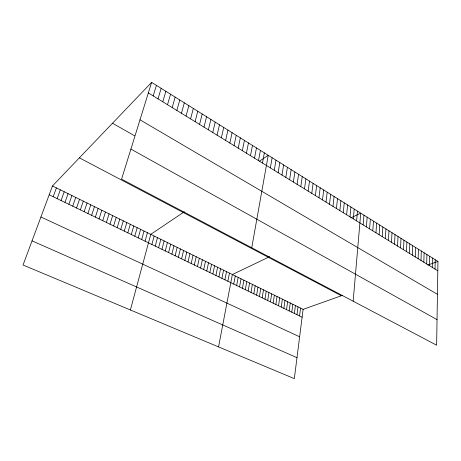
<?xml version="1.0" encoding="UTF-8"?>
<svg xmlns="http://www.w3.org/2000/svg" width="461" height="461" viewBox="0 0 461 461"><rect width="100%" height="100%" fill="white"/><g stroke="black" fill="none" stroke-linecap="round" stroke-linejoin="round"><path stroke-width="0.69" d="M437.95 261.45L436.636 345.208L121.577 179.156L151.623 82.363L437.95 261.45L427.745 265.081M435.046 269.103L435.219 259.745M432.274 267.397L432.464 258.022M429.479 265.68L429.698 256.293M426.673 263.957L426.909 254.547M423.843 262.217L424.108 252.795M420.997 260.465L421.285 251.026M418.133 258.707L418.444 249.251M415.246 256.933L415.58 247.465M412.341 255.152L412.704 245.661M409.42 253.354L409.806 243.852M406.481 251.545L406.89 242.025M403.519 249.729L403.957 240.193M400.54 247.897L401.001 238.343M397.538 246.053L398.027 236.481M394.518 244.197L395.031 234.609M391.475 242.325L392.017 232.724M388.41 240.446L388.986 230.823M385.327 238.55L385.926 228.915M382.227 236.643L382.855 226.991M379.098 234.724L379.755 225.054M375.951 232.788L376.637 223.107M372.782 230.84L373.502 221.142M369.595 228.881L370.339 219.165M366.38 226.904L367.158 217.171M363.147 224.922L363.954 215.172M353.166 301.217L360.727 213.149L350.856 217.874M356.607 220.9L357.477 211.121M353.305 218.871L354.209 209.075M349.98 216.826L350.913 207.012M346.626 214.768L347.594 204.938M343.255 212.694L344.252 202.846M339.855 210.608L340.892 200.742M336.432 208.505L337.504 198.628M332.986 206.39L334.092 196.49M329.517 204.252L330.652 194.34M326.019 202.102L327.189 192.174M322.498 199.941L323.703 189.995M318.949 197.757L320.193 187.8M342.736 295.276L303.108 309.354L294.331 378.637L23.05 265.023L52.473 185.967L151.623 82.363M315.376 195.562L316.655 185.587M299.552 315.935L300.56 308.098M296.97 314.69L298.002 306.842M294.377 313.434L295.426 305.574M311.774 193.349L313.094 183.357M308.144 191.125L309.504 181.115M291.773 312.172L292.844 304.3M289.156 310.904L290.24 303.021M286.523 309.631L287.629 301.736M304.49 188.877L305.891 178.851M300.814 186.619L302.249 176.575M283.872 308.351L285.002 300.439M281.216 307.061L282.363 299.143M297.103 184.337L298.578 174.281M278.536 305.77L279.706 297.835M293.369 182.043L294.884 171.97M275.851 304.467L277.038 296.521M273.148 303.159L274.358 295.201M270.428 301.846L271.662 293.876M289.606 179.727L291.162 169.642M267.697 300.52L268.953 292.539M285.814 177.399L287.41 167.297M264.948 299.195L266.228 291.196M281.994 175.053L283.63 164.929M262.188 297.858L263.485 289.848M278.139 172.685L279.827 162.549M259.41 296.515L260.736 288.494M256.621 295.161L257.964 287.128M274.26 170.299L275.989 160.151M253.815 293.807L255.181 285.762M250.997 292.441L252.38 284.385M248.156 291.064L249.568 282.996M270.353 167.902L272.123 157.731M245.304 289.687L246.739 281.608M251.741 247.764L268.227 155.299L259.531 161.154M242.44 288.298L243.898 280.207M239.553 286.903L241.034 278.796M262.476 163.061L264.337 152.862M258.506 160.618L260.413 150.407M236.654 285.497L238.158 277.384M233.739 284.091L235.271 275.96M218.554 346.903L232.361 274.526L269.627 256.708M254.507 158.163L256.46 147.935M227.861 281.245L229.44 273.091M250.479 155.685L252.478 145.446M224.899 279.81L226.501 271.644M246.416 153.19L248.462 142.933M221.92 278.369L223.545 270.186M218.923 276.917L220.571 268.723M242.325 150.678L244.416 140.403M215.909 275.459L217.586 267.253M212.878 273.995L214.578 265.772M238.199 148.142L240.342 137.856M209.83 272.52L211.559 264.286M234.044 145.59L236.234 135.286M206.764 271.033L208.522 262.793M203.681 269.541L205.468 261.289M229.849 143.014L232.09 132.693M200.581 268.043L202.391 259.774M197.464 266.533L199.302 258.252M225.631 140.415L227.918 130.083M194.329 265.017L196.196 256.725M221.372 137.799L223.718 127.455M191.177 263.49L193.073 255.187M217.079 135.165L219.476 124.804M188.007 261.957L189.926 253.636M184.815 260.413L186.768 252.081M181.605 258.863L183.587 250.513M212.757 132.509L215.206 122.13M208.395 129.829L210.896 119.439M178.378 257.301L180.389 248.94M175.134 255.728L177.174 247.361M203.998 127.127L206.557 116.719M171.872 254.149L173.941 245.765M199.567 124.407L202.183 113.988M168.588 252.559L170.685 244.163M165.286 250.963L167.412 242.555M161.967 249.355L164.122 240.936M195.101 121.658L197.769 111.228M158.624 247.736L160.814 239.305M190.595 118.892L193.326 108.444M155.259 246.111L157.483 237.663M151.882 244.474L154.13 236.015M186.054 116.103L188.843 105.644M130.382 309.976L150.764 234.355L184.371 211.737M181.478 113.291L184.319 102.815M145.082 241.189L147.399 232.701M141.671 239.536L144.016 231.036M176.863 110.45L179.767 99.962M138.237 237.87L140.617 229.359M134.779 236.199L137.194 227.676M172.207 107.592L175.168 97.092M131.304 234.516L133.753 225.982M167.516 104.705L170.541 94.194M127.806 232.828L130.29 224.276M124.291 231.122L126.804 222.559M162.779 101.8L165.868 91.272M120.747 229.411L123.3 220.836M158.008 98.867L161.16 88.328M117.186 227.688L119.774 219.102M113.608 225.953L116.224 217.356M153.196 95.911L156.412 85.354M110 224.207L112.657 215.598M106.376 222.456L109.067 213.829M102.728 220.686L105.454 212.054M99.057 218.912L101.818 210.262M95.364 217.125L98.164 208.464M91.647 215.327L94.482 206.649M87.907 213.518L90.782 204.828M84.144 211.697L87.06 202.996M80.358 209.864L83.308 201.152M76.549 208.02L79.54 199.296M72.711 206.165L75.748 197.429M68.856 204.298L71.928 195.545M64.972 202.419L68.084 193.655M61.065 200.529L64.217 191.753M57.135 198.628L60.328 189.84M53.176 196.709L56.415 187.909M32.04 240.867L296.982 357.678M40.92 217.004L299.633 336.795M49.194 194.784L302.116 317.18M52.473 185.967L303.108 309.354M79.384 157.846L341.411 295.749M130.907 149.087L437.04 319.629M112.524 123.22L134.583 135.799M139.994 119.814L437.437 294.349M148.344 92.926L437.806 270.797"/></g></svg>
